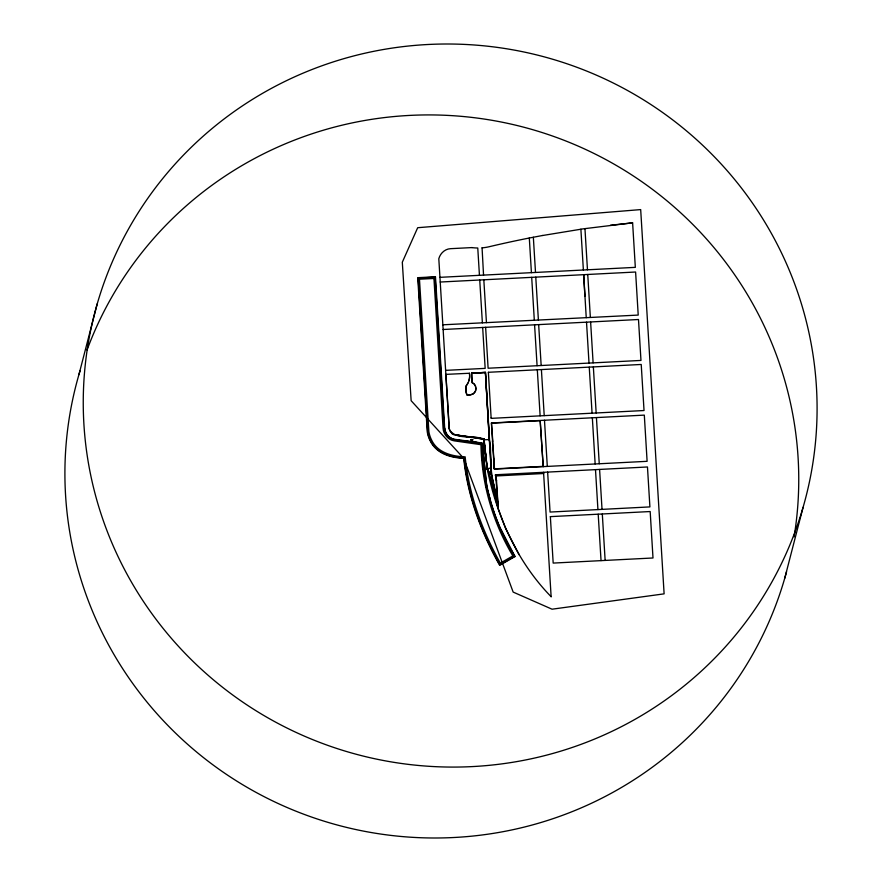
<?xml version="1.0" encoding="UTF-8"?>
<svg xmlns="http://www.w3.org/2000/svg" width="882" height="882" viewBox="0 0 882 882"><rect width="100%" height="100%" fill="white"/><g stroke="black" fill="none" stroke-linecap="round" stroke-linejoin="round"><path stroke-width="1.32" d="M490.271 500.359L487.007 488.529L482.377 443.018L454.462 439.291C449.059 438.508 444.958 433.448 444.682 428.112L435.476 276.772L417.737 277.687L427.263 431.993A30.826 30.308 14.5 0 0 430.295 441.044C436.314 453.513 450.79 457.945 463.689 458.254L513.159 592.087L552.055 609.197L664.113 593.851L640.685 209.596L417.693 227.71L402.302 262.219L411.144 400.704L463.678 458.287C467.625 496.07 481.065 532.386 499.675 565.34L515.022 556.564C494.207 522.828 483.204 484.516 482.167 445.134A2.745 2.701 14.5 0 0 479.918 443.216C468.43 439.644 446.512 444.87 444.693 428.079M485.42 372.447L471.716 373.141L485.42 372.447L489.278 439.578L490.425 447.141L491.065 468.992L491.682 475.398L497.139 498.584L498.054 505.651L491.384 474.99L485.431 372.413L471.716 373.141A60.968 59.954 14.5 0 0 472.3 382.821L473.27 383.339M475.949 389.282L475.431 385.842L474.152 383.957M492.542 441.121L491.439 422.963L644.312 415.124L647.112 461.319L494.251 469.125A15.413 15.159 14.5 0 1 493.898 463.447A27.088 26.625 14.5 0 0 493.545 457.659L492.542 441.121L493.799 457.493A26.813 26.361 14.5 0 1 494.141 463.226A15.259 15.005 14.5 0 0 494.482 468.849L494.141 463.226M492.795 441.132L491.439 422.963M498.054 505.651L491.682 475.398L487.349 469.478L483.909 440.217A2.657 2.613 14.5 0 0 483.612 439.291L483.149 438.773C472.906 434.936 456.633 440.294 449.754 430.129A8.677 8.522 14.5 0 1 449.181 427.538L445.873 374.376L469.422 373.262A16.637 16.361 14.5 0 1 468.915 380.826M471.065 439.886L471.087 439.589A2.69 2.646 14.5 0 1 472.708 439.875L472.543 439.909A2.04 2.007 14.5 0 1 471.253 439.898L471.065 439.886A2.602 2.558 14.5 0 0 472.708 439.886A2.58 2.536 14.5 0 0 471.142 439.622L471.12 439.875A2.492 2.448 14.5 0 0 472.642 439.875L472.388 439.875A1.786 1.753 14.5 0 1 471.297 439.864M491.682 475.398L485.431 372.413M483.799 449.147A1.786 1.753 14.5 0 1 483.612 448.089L483.545 447.891A2.602 2.558 14.5 0 0 483.832 449.434L483.799 449.147A1.841 1.808 14.5 0 0 483.777 448.078L483.81 447.869A2.69 2.646 14.5 0 1 483.832 449.434L483.799 449.313A2.04 2.007 14.5 0 1 483.568 448.067L483.788 448.045A2.106 2.073 14.5 0 1 483.799 449.313M454.263 439.942C448.662 439.015 444.473 433.69 444.285 428.101L435.102 277.202L418.178 278.062L427.671 431.937A30.418 29.911 14.5 0 0 430.659 440.857C436.667 453.337 451.209 457.582 464.053 457.901C467.923 495.618 481.285 531.879 499.84 564.778L514.482 556.41C494.714 522.563 482.245 484.626 481.77 445.223L481.704 445.046A2.348 2.304 14.5 0 0 479.852 443.613L454.34 439.556M551.129 596.651L551.129 596.695C517.26 562.055 496.996 516.543 487.349 469.489L483.7 439.104C461.187 436.193 478.893 436.667 484.24 439.842A2.679 2.635 14.5 0 1 484.13 441.044L486.28 460.746L483.557 438.938L484.24 439.798L489.278 439.578M487.305 469.191L487.481 468.309L498.242 508.638L505.529 528.296L519.156 554.811M487.018 467.758L487.206 466.964M78.917 374.674L97.252 303.761M439.942 277.334L635.327 267.356L632.615 222.826L583.289 228.835L542.761 235.483M440.217 282.031L635.602 272.02L638.215 315.083L442.83 324.808M443.106 329.504L638.491 319.505L640.971 360.429L488.11 368.224L485.629 327.299M445.597 370.363L485.166 368.378L482.663 327.454M479.444 275.349L477.768 248.007A47.011 46.228 14.5 0 1 472.024 247.61M479.731 280.013L482.377 322.834M483.545 275.14L482.068 247.82M483.821 279.803L486.445 322.636M531.416 272.659L529.31 238.008L542.772 235.45M533.345 237.269L535.506 272.45M531.692 277.356L534.316 320.232M535.771 277.157L538.395 320.034M534.58 324.841L537.083 365.699M538.659 324.631L541.162 365.49M537.314 369.801L540.126 415.83M541.405 369.591L544.216 415.62M500.998 529.354L515.022 556.564M580.885 229.199L583.377 270.013M584.953 228.603L587.467 269.804M544.481 420.251L547.303 466.38M587.743 274.5L590.356 317.432M586.243 317.674L583.663 274.677L584.953 296.165M547.634 472.113L550.07 512.056L649.902 506.907L647.465 466.975L495.541 474.77L496.114 475.949L543.643 473.524L543.555 472.311L551.129 596.695M586.519 322.184L589.011 363.042M590.62 321.974L593.112 362.833M589.253 367.144L592.065 413.184M593.354 366.934L596.166 412.974M592.34 417.814L595.152 463.943M596.43 417.605L599.253 463.734M595.493 469.665L597.93 509.575M599.595 469.456L602.031 509.366M598.205 514.217L601.039 560.61M602.307 514.008L605.14 560.401M784.748 578.239L803.083 507.326A367.309 361.157 14.5 0 0 360.672 54.21A367.309 361.157 14.5 0 0 186.752 655.094A367.309 361.157 14.5 0 0 803.083 507.326M472.3 382.821L472.333 382.744A60.693 59.678 14.5 0 1 471.727 373.086M474.681 392.413L472.984 393.912A9.658 9.504 14.5 0 1 467.482 395.026L466.931 394.938A14.542 14.299 14.5 0 1 466.369 385.588L468.099 382.821M466.931 394.938L466.986 394.827A14.487 14.244 14.5 0 1 466.413 385.489M474.637 392.523C477.107 389.469 475.927 384.343 472.333 382.744M475.255 391.575L475.685 390.517M459.445 435.576L473.215 437.318L453.646 434.572M468.066 382.898L468.871 380.892A16.725 16.449 14.5 0 0 469.422 373.262M483.865 441.628L483.909 440.217M490.866 468.066L487.768 468.574L487.349 469.478L484.031 438.894M467.559 383.846L466.369 385.588M461.154 440.526L480.293 442.996A2.778 2.723 14.5 0 1 482.575 444.936L486.291 484.427M540.181 420.67L543.213 466.622L540.181 420.67L491.704 423.151M473.017 393.802L473.91 393.207M433.878 277.257L443.062 428.2C443.392 434.264 448.089 439.942 454.197 440.846L480.183 444.572A1.136 1.114 14.5 0 1 480.977 445.245C481.704 484.339 492.862 522.365 512.861 555.936L500.337 563.091C481.925 530.413 468.915 494.295 465.156 456.843C452.488 456.446 437.726 452.797 431.75 440.316A29.183 28.698 14.5 0 1 428.884 431.75L419.468 279.208L433.955 278.469M610.432 225.252L632.603 222.859M472.057 247.577L450.548 248.68C444.914 248.911 440.195 253.432 438.806 258.746L449.181 428.674M494.482 468.849L542.959 466.38M483.479 439.082L484.24 439.798L483.7 439.093L455.2 435.024L459.544 435.333M491.605 418.311L491.153 417.759M486.577 486.732L490.26 500.392M453.646 434.594L452.212 433.757M483.7 439.126L483.115 438.674M452.212 433.779L450.018 431.166L449.181 428.652M483.568 439.071L484.24 439.798L483.557 438.938M501.66 518.473L502.167 519.222M496.533 480.635L495.419 474.913L496.533 480.635L498.242 508.638L495.684 474.759M512.861 555.936L513.489 556.972M496.698 491.329L497.25 492.354M486.18 486.798L487.007 488.529M487.768 468.574L498.242 508.638M472.543 439.909A2.106 2.073 14.5 0 0 471.275 439.688A1.841 1.808 14.5 0 1 472.388 439.864M483.821 449.368A2.492 2.448 14.5 0 1 483.557 447.902M786.568 571.701A367.309 361.157 14.5 0 1 332.746 823.755A367.309 361.157 14.5 0 1 80.064 370.771M87.031 350.044A367.309 361.157 14.5 0 1 524.151 127.306A367.309 361.157 14.5 0 1 794.087 536.851M482.057 247.853A47.011 46.228 14.5 0 0 489.124 246.74A1080.858 1062.766 14.5 0 1 529.31 238.008M473.017 393.802A9.658 9.504 14.5 0 1 467.526 394.904M488.363 372.259L491.153 418.366L644.036 410.527L641.225 364.464L488.352 372.292M550.357 516.632L650.177 511.538L653 557.986L553.179 563.08L550.357 516.632"/></g></svg>
